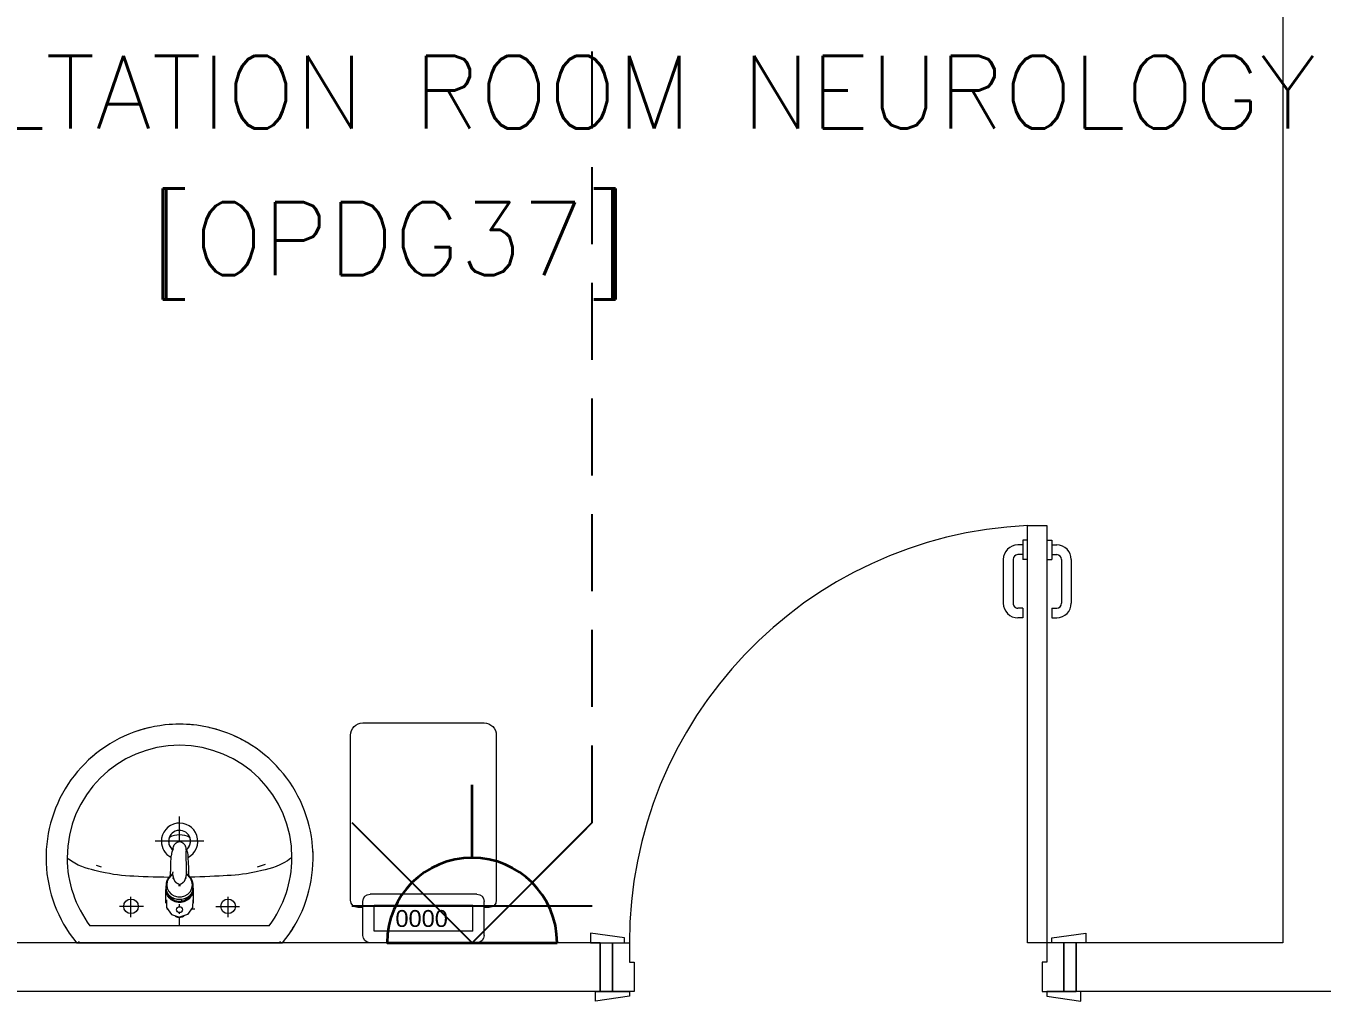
# Model space of a CAD drawing. Header units: inches. Extents: x -12418 to 57169, y -29325 to 19878.
# Drawn here: x 42595 to 45264, y -6967 to -4960 of the extents above; entities that cross this region are included whole.
import ezdxf
from ezdxf.enums import TextEntityAlignment as Align

# ---------------------------------------------------------------- set-up
doc = ezdxf.new("R2010")
doc.units = ezdxf.units.IN
doc.header["$LTSCALE"] = 25
doc.header["$MEASUREMENT"] = 0
doc.linetypes.add('DASHDOT', pattern=[25.4, 12.7, -6.35, 0, -6.35])
doc.linetypes.add('HIDDEN', pattern=[9.525, 6.35, -3.175])
doc.layers.get('0').update_dxf_attribs({"color": 8})
doc.layers.get('Defpoints').update_dxf_attribs({"color": 8})
for name, color, linetype, lineweight in [('00-Ground Floor$0$72_EGR_BASE_TEXT', 252, 'Continuous', 5), ('00-Ground Floor$0$LOADING', 253, 'Continuous', 5), ('00-Ground Floor$0$P-SANR-FIXT', 6, 'Continuous', 18), ('00-Ground Floor$0$P-SANR-FIXT-1', 6, 'Continuous', 13), ('00-Ground Floor$0$Walls', 251, 'Continuous', 5), ('00-Ground Floor$0$Wooden Joinery', 251, 'Continuous', 5), ('E-LITE-CLNG-CNDT', 6, 'DASHDOT', 35), ('E-LITE-EXIT-NUMB', 6, 'Continuous', 25), ('E-POWR-FLOR-CNDT', 6, 'HIDDEN', 25), ('E-POWR-WALL @ 100', 4, 'Continuous', 35)]:
    doc.layers.add(name, color=color, linetype=linetype, lineweight=lineweight)
doc.styles.add('00-Ground Floor$0$SIMPLEX', font='SIMPLEX.shx', dxfattribs={"height": 150})
doc.styles.add('00-Ground Floor$0$Standard', font='arial.ttf')
doc.styles.add('DC_Simplex', font='SIMPLEX.shx', dxfattribs={"width": 0.7})

# ---------------------------------------------------------------- blocks, each defined once
blk = doc.blocks.new('00-Ground Floor$0$A$C72370EFE')
at = {"layer": '00-Ground Floor$0$Wooden Joinery'}
for p, q in [((-0.01, -0.04), (-0.02, -0.04)), ((-0.01, -0.03), (-0.01, -0.07)), ((0, -0.03), (-0.01, -0.03)), ((0.04, -0.03), (0.05, -0.03)), ((0.05, -0.03), (0.05, -0.07)), ((0.05, -0.04), (0.06, -0.04)), ((-0.05, -0.07), (-0.05, -0.16)), ((-0.03, -0.07), (-0.03, -0.16)), ((-0.01, -0.06), (-0.02, -0.06)), ((0, -0.07), (-0.01, -0.07)), ((0.04, -0.07), (0.05, -0.07)), ((0.05, -0.06), (0.06, -0.06)), ((0.07, -0.07), (0.07, -0.16)), ((0.09, -0.07), (0.09, -0.16)), ((-0.01, -0.17), (-0.02, -0.17)), ((-0.01, -0.17), (-0.01, -0.19)), ((0.05, -0.17), (0.06, -0.17)), ((0.05, -0.17), (0.05, -0.19)), ((-0.01, -0.19), (-0.02, -0.19)), ((0.05, -0.19), (0.06, -0.19))]:
    blk.add_line(p, q, dxfattribs=at)
for centre, radius, start, end in [((-0.02, -0.07), 0.03, 90, 180), ((0.06, -0.07), 0.03, 0, 90), ((-0.02, -0.07), 0.01, 90, 180), ((0.06, -0.07), 0.01, 0, 90), ((-0.02, -0.16), 0.03, 180, 270), ((-0.02, -0.16), 0.01, 180, 270), ((0.06, -0.16), 0.01, 270, 0), ((0.06, -0.16), 0.03, 270, 0)]:
    blk.add_arc(centre, radius, start, end, dxfattribs=at)
blk = doc.blocks.new('00-Ground Floor$0$A$C5DAD61B4')
at = {"layer": '00-Ground Floor$0$Wooden Joinery'}
for points in [[(80, 959.1), (80, 969.1), (10, 979.1), (10, 959.1)], [(940, 959.1), (940, 969.1), (1010, 979.1), (1010, 959.1)], [(70, 859.1), (70, 849.1), (0, 839.1), (0, 859.1)], [(120, 859.1), (120, 0), (80, 0), (80, 859.1)], [(950, 859.1), (950, 849.1), (1020, 839.1), (1020, 859.1)]]:
    blk.add_lwpolyline(points, close=True, dxfattribs=at)
for points in [[(45, 859.1), (45, 959.1), (20, 959.1), (20, 859.1), (45, 859.1)], [(45, 859.1), (80, 859.1), (80, 899.1), (90, 899.1), (90, 959.1), (45, 959.1), (45, 859.1)], [(975, 859.1), (940, 859.1), (940, 899.1), (930, 899.1), (930, 959.1), (975, 959.1), (975, 859.1)], [(975, 859.1), (975, 959.1), (1000, 959.1), (1000, 859.1), (975, 859.1)]]:
    blk.add_lwpolyline(points, dxfattribs=at)
blk.add_arc((80, 859.1), 860, 272.666, 0, dxfattribs=at)
at = {"layer": '00-Ground Floor$0$Wooden Joinery', "xscale": 999.9999999998854, "yscale": 999.9999999998854, "zscale": 999.9999999998854, "rotation": 180}
blk.add_blockref('00-Ground Floor$0$A$C72370EFE', (120, 0), dxfattribs=at)
blk = doc.blocks.new('00-Ground Floor$0$FP_138-161_A_00_GFL_-0_080_Einreichung_Grundrisse_100')
at = {"layer": '00-Ground Floor$0$P-SANR-FIXT'}
blk.add_line((-0.0044, -0.0019), (-0.0045, -0.0021), dxfattribs=at)
at = {"layer": '00-Ground Floor$0$P-SANR-FIXT', "flags": 128}
blk.add_lwpolyline([(-0.0057, -0.0037), (-0.0058, -0.0039), (-0.006, -0.004)], dxfattribs=at)
blk = doc.blocks.new('00-Ground Floor$0$FP_139-161_A_00_GFL_-0_080_Einreichung_Grundrisse_100')
at = {"layer": '00-Ground Floor$0$P-SANR-FIXT'}
blk.add_line((0.0045, -0.0022), (0.0044, -0.002), dxfattribs=at)
at = {"layer": '00-Ground Floor$0$P-SANR-FIXT', "flags": 128}
blk.add_lwpolyline([(0.006, -0.004), (0.0059, -0.0039), (0.0057, -0.0038)], dxfattribs=at)
blk = doc.blocks.new('00-Ground Floor$0$IS_Ceraplus_B8204_BIM_BG _1_ - B8204AA - CERAPLUS single lever basin mixer with pop-up waste-V137-161_A_00_GFL_-0_080_Einreichung_Grundrisse_100')
at = {"layer": '00-Ground Floor$0$P-SANR-FIXT-1'}
h = blk.add_hatch(dxfattribs=at)
h.set_pattern_fill('FP_26', color=256, style=0, pattern_type=2)
h.set_pattern_definition([(225, (0.009, 0), (0.010607, -0.010607), []), (315, (0.009, 0), (0.010607, 0.010607), [])])
h.paths.add_polyline_path([(0.0056, -0.002), (0.0058, -0.0024), (0.0058, -0.0021)])
h.paths.add_polyline_path([(0.007, -0.0039), (0.0088, -0.0045), (0.0084, -0.0043)])
at = {"layer": '00-Ground Floor$0$LOADING'}
for p, q in [((-0.028, 0), (-0.028, -0.0281)), ((0.028, -0.0281), (0.028, 0)), ((-0.0274, -0.0337), (-0.0271, -0.0392)), ((-0.0262, -0.0282), (-0.0263, -0.0287)), ((-0.0137, -0.0512), (-0.0129, -0.0517)), ((0.0124, -0.052), (0.0133, -0.0515)), ((0.0263, -0.0287), (0.0262, -0.0282)), ((0.0262, -0.0293), (0.0263, -0.0287)), ((0.0271, -0.0392), (0.0274, -0.0337)), ((0.014, -0.0647), (0.0133, -0.1077)), ((0.0185, -0.0618), (0.019, -0.0539)), ((0.019, -0.0539), (0.0188, -0.0561))]:
    blk.add_line(p, q, dxfattribs=at)
at = {"layer": '00-Ground Floor$0$LOADING', "flags": 128}
for points in [[(-0.0272, -0.0069), (-0.0266, 0.009), (-0.0165, 0.0236), (0, 0.0291)], [(0.0272, -0.0069), (0.0266, 0.009), (0.0165, 0.0236), (0, 0.0291)], [(-0.0176, -0.0568), (-0.0224, -0.0513), (-0.0254, -0.0448), (-0.0264, -0.0376), (-0.0253, -0.0305), (-0.0222, -0.024), (-0.0172, -0.0186), (-0.0109, -0.0147), (-0.0037, -0.0127), (0.0037, -0.0127), (0.0109, -0.0147), (0.0172, -0.0186), (0.0222, -0.024), (0.0253, -0.0305), (0.0264, -0.0376), (0.0254, -0.0448), (0.0224, -0.0513), (0.0176, -0.0568)], [(-0.0271, -0.0393), (-0.027, -0.0403), (-0.0269, -0.0414), (-0.0267, -0.0424), (-0.0265, -0.0434), (-0.0262, -0.0444), (-0.0259, -0.0454), (-0.0255, -0.0464), (-0.0252, -0.0474), (-0.0247, -0.0484), (-0.0243, -0.0493), (-0.0238, -0.0502), (-0.0232, -0.0511), (-0.0226, -0.052), (-0.022, -0.0529), (-0.0214, -0.0537), (-0.0207, -0.0545), (-0.0199, -0.0553), (-0.0192, -0.0561), (-0.0184, -0.0568), (-0.0176, -0.0575), (-0.0173, -0.0577)], [(0.0173, -0.0577), (0.0181, -0.057), (0.0189, -0.0563), (0.0197, -0.0556), (0.0204, -0.0548), (0.0211, -0.054), (0.0218, -0.0532), (0.0224, -0.0523), (0.023, -0.0514), (0.0236, -0.0505), (0.0241, -0.0496), (0.0246, -0.0487), (0.025, -0.0477), (0.0254, -0.0467), (0.0258, -0.0458), (0.0261, -0.0448), (0.0264, -0.0437), (0.0266, -0.0427), (0.0268, -0.0417), (0.027, -0.0407), (0.0271, -0.0396), (0.0271, -0.0393)], [(-0.019, -0.0539), (-0.0185, -0.0615), (-0.0185, -0.0618)], [(-0.0181, -0.0728), (-0.0177, -0.083), (-0.0172, -0.0938)], [(-0.0162, -0.0579), (-0.0156, -0.058), (-0.0151, -0.0581), (-0.0146, -0.0583), (-0.0142, -0.0586), (-0.0139, -0.0588), (-0.0138, -0.0591)], [(-0.0138, -0.0591), (-0.0139, -0.0612), (-0.014, -0.0633)], [(0.0138, -0.0591), (0.0139, -0.0588), (0.0142, -0.0586), (0.0146, -0.0583), (0.0151, -0.0581), (0.0156, -0.058), (0.0162, -0.0579)], [(0.014, -0.0633), (0.0139, -0.0612), (0.0138, -0.0591)], [(0.0171, -0.0578), (0.0174, -0.0575), (0.0176, -0.0568)], [(0.0172, -0.0938), (0.0177, -0.083), (0.0181, -0.0728)], [(0.0184, -0.0651), (0.0184, -0.0652), (0.0184, -0.0652), (0.0184, -0.0652), (0.0184, -0.0654), (0.0184, -0.0655)], [(-0.0129, -0.1142), (-0.0124, -0.1161), (-0.0118, -0.1179), (-0.0109, -0.1197), (-0.0098, -0.1214), (-0.0084, -0.123), (-0.0067, -0.1244), (-0.0047, -0.1255), (-0.0025, -0.1263), (0, -0.1266)], [(0, -0.1266), (0.0025, -0.1263), (0.0047, -0.1255), (0.0067, -0.1244), (0.0084, -0.123), (0.0098, -0.1214), (0.0109, -0.1197), (0.0118, -0.1179), (0.0124, -0.1161), (0.0129, -0.1142)]]:
    blk.add_lwpolyline(points, dxfattribs=at)
at = {"layer": '00-Ground Floor$0$LOADING'}
for centre, radius, start, end in [((0, 0.0135), 0.00603, 0, 180), ((0, 0.0135), 0.00603, 180, 0), ((-0.009, 0), 0.005, 300, 315), ((0.009, 0), 0.005, 225, 240)]:
    blk.add_arc(centre, radius, start, end, dxfattribs=at)
for centre, major_axis, start_param, end_param in [((0, -0.0281), (-0.028, 0), 4.712389, 6.47291), ((0, -0.0287), (0.0267, 0), 1.570796, 3.036556), ((0, -0.0287), (0.0263, 0), 2.625648, 2.791756), ((0, -0.0287), (-0.0263, 0), 4.712389, 5.759587), ((0, -0.0281), (0.028, 0), 6.093357, 7.853982), ((0, -0.0287), (0.0267, 0), 0.105099, 1.570796), ((0, -0.0287), (0.0262, 0), 0.523599, 1.570796), ((0, -0.0287), (0.0262, 0), 0.349919, 0.515945), ((0, -0.0321), (0.0275, 0), 3.141823, 3.202701), ((0, -0.0321), (0.0275, 0), 3.239313, 3.439417), ((0, -0.0281), (0.028, 0), 3.371221, 3.483334), ((0, -0.0312), (0.0248, 0), 4.111947, 4.191073), ((0, -0.0281), (0.028, 0), 4.202431, 4.259552), ((0, -0.0287), (0.0263, 0), 4.169225, 4.2325), ((0, -0.0281), (0.028, 0), 5.172057, 5.222265), ((0, -0.0287), (0.0267, 0), 6.059374, 6.108652), ((0, -0.0321), (0.0275, 0), 5.985527, 6.185455), ((0, -0.0281), (0.028, 0), 5.94107, 6.05344), ((0, -0.0321), (0.0275, 0), 6.222066, 6.282955)]:
    blk.add_ellipse(centre, major_axis=major_axis, ratio=0.961262, start_param=start_param, end_param=end_param, dxfattribs=at)
for points, knots in [([(-0.0215, -0.0162), (-0.0216, -0.0163), (-0.0219, -0.0167), (-0.0227, -0.0177), (-0.0238, -0.0192), (-0.0249, -0.0211), (-0.0258, -0.0231), (-0.0266, -0.0253), (-0.0273, -0.0282), (-0.0275, -0.0305), (-0.0275, -0.0321)], [0.7859035, 0.7859035, 0.7859035, 0.7859035, 0.7916667, 0.8055556, 0.8333333, 0.8611111, 0.8888889, 0.9166667, 0.9444444, 1, 1, 1, 1]), ([(0.021, -0.0157), (0.0208, -0.0154), (0.0203, -0.0149), (0.0192, -0.0139), (0.0177, -0.0127), (0.0161, -0.0117), (0.0148, -0.0109), (0.0138, -0.0104), (0.0127, -0.0099), (0.0113, -0.0093), (0.0087, -0.0084), (0.0048, -0.0075), (0, -0.0071), (-0.0048, -0.0075), (-0.0087, -0.0084), (-0.0113, -0.0093), (-0.0127, -0.0099), (-0.0138, -0.0104), (-0.0148, -0.0109), (-0.0161, -0.0117), (-0.0177, -0.0127), (-0.0191, -0.0139), (-0.0202, -0.0149), (-0.0208, -0.0154), (-0.021, -0.0157)], [0.2222222, 0.2222222, 0.2222222, 0.2222222, 0.2361111, 0.25, 0.2777778, 0.3055556, 0.3194444, 0.3333333, 0.3472222, 0.3611111, 0.3888889, 0.4444444, 0.5, 0.5555556, 0.6111111, 0.6388889, 0.6527778, 0.6666667, 0.6805556, 0.6944444, 0.7222222, 0.75, 0.7638889, 0.7777778, 0.7777778, 0.7777778, 0.7777778]), ([(0.0275, -0.0321), (0.0275, -0.0305), (0.0273, -0.0282), (0.0266, -0.0253), (0.0258, -0.0231), (0.0249, -0.0211), (0.0238, -0.0192), (0.0227, -0.0177), (0.0219, -0.0167), (0.0216, -0.0163), (0.0215, -0.0162)], [0, 0, 0, 0, 0.0555556, 0.0833333, 0.1111111, 0.1388889, 0.1666667, 0.1944444, 0.2083333, 0.2142181, 0.2142181, 0.2142181, 0.2142181]), ([(0, -0.0378), (-0.0005, -0.038), (-0.0012, -0.0384), (-0.0021, -0.0389), (-0.0028, -0.0393), (-0.0035, -0.0397), (-0.0042, -0.04), (-0.0049, -0.0405), (-0.0055, -0.0409), (-0.0061, -0.0414), (-0.0067, -0.0419), (-0.0072, -0.0424), (-0.0078, -0.0429), (-0.0083, -0.0435), (-0.0088, -0.0441), (-0.0092, -0.0446), (-0.0096, -0.0452), (-0.01, -0.0459), (-0.0103, -0.0466), (-0.0105, -0.0472), (-0.0107, -0.0477), (-0.0108, -0.0481), (-0.0109, -0.0484), (-0.0111, -0.0489), (-0.0114, -0.0497), (-0.0118, -0.0509), (-0.0122, -0.0521), (-0.0124, -0.053), (-0.0126, -0.0537), (-0.0128, -0.0544), (-0.0129, -0.0552), (-0.0131, -0.0559), (-0.0132, -0.0566), (-0.0134, -0.0572), (-0.0136, -0.0581), (-0.0137, -0.0587), (-0.0138, -0.0591)], [0, 0, 0, 0, 0.055556, 0.083333, 0.111111, 0.138889, 0.166667, 0.194444, 0.222222, 0.25, 0.277778, 0.305556, 0.333333, 0.361111, 0.388889, 0.416667, 0.444444, 0.472222, 0.5, 0.527778, 0.541667, 0.555556, 0.569444, 0.583333, 0.611111, 0.666667, 0.722222, 0.75, 0.777778, 0.805556, 0.833333, 0.861111, 0.888889, 0.916667, 0.944444, 1, 1, 1, 1]), ([(0, -0.0357), (-0.0006, -0.0357), (-0.0013, -0.0357), (-0.002, -0.0357), (-0.0022, -0.0357)], [0, 0, 0, 0, 0.1, 0.1298359, 0.1298359, 0.1298359, 0.1298359]), ([(0.0022, -0.0357), (0.002, -0.0357), (0.0013, -0.0357), (0.0006, -0.0357), (0, -0.0357)], [0.8701578, 0.8701578, 0.8701578, 0.8701578, 0.9, 1, 1, 1, 1]), ([(0.0138, -0.0591), (0.0137, -0.0587), (0.0136, -0.0581), (0.0134, -0.0572), (0.0132, -0.0566), (0.0131, -0.0559), (0.0129, -0.0552), (0.0128, -0.0544), (0.0126, -0.0537), (0.0124, -0.053), (0.0122, -0.0521), (0.0118, -0.0509), (0.0114, -0.0497), (0.0111, -0.0489), (0.0109, -0.0484), (0.0108, -0.0481), (0.0107, -0.0477), (0.0105, -0.0472), (0.0103, -0.0466), (0.01, -0.0459), (0.0096, -0.0452), (0.0092, -0.0446), (0.0088, -0.0441), (0.0083, -0.0435), (0.0078, -0.0429), (0.0072, -0.0424), (0.0067, -0.0419), (0.0061, -0.0414), (0.0055, -0.0409), (0.0049, -0.0405), (0.0042, -0.04), (0.0035, -0.0397), (0.0028, -0.0393), (0.0021, -0.0389), (0.0012, -0.0384), (0.0005, -0.038), (0, -0.0378)], [0, 0, 0, 0, 0.055556, 0.083333, 0.111111, 0.138889, 0.166667, 0.194444, 0.222222, 0.25, 0.277778, 0.333333, 0.388889, 0.416667, 0.430556, 0.444444, 0.458333, 0.472222, 0.5, 0.527778, 0.555556, 0.583333, 0.611111, 0.638889, 0.666667, 0.694444, 0.722222, 0.75, 0.777778, 0.805556, 0.833333, 0.861111, 0.888889, 0.916667, 0.944444, 1, 1, 1, 1]), ([(-0.0188, -0.0538), (-0.0188, -0.0547), (-0.0186, -0.0582), (-0.0185, -0.0619), (-0.0184, -0.0646)], [0.6724021, 0.6724021, 0.6724021, 0.6724021, 0.75, 1, 1, 1, 1]), ([(-0.0162, -0.0579), (-0.0162, -0.0578), (-0.0163, -0.0578), (-0.0165, -0.0577), (-0.0166, -0.0575), (-0.0167, -0.0574), (-0.0169, -0.0573), (-0.017, -0.0572), (-0.0172, -0.0571), (-0.0173, -0.057), (-0.0175, -0.0569), (-0.0176, -0.0568)], [0, 0, 0, 0, 0.1, 0.2, 0.3, 0.4, 0.5, 0.6, 0.7, 0.8, 1, 1, 1, 1]), ([(-0.0148, -0.0587), (-0.015, -0.0586), (-0.0159, -0.0583), (-0.0167, -0.058), (-0.0172, -0.0578)], [0.8, 0.8, 0.8, 0.8, 0.85, 1, 1, 1, 1]), ([(0.0141, -0.0613), (0.0141, -0.0611), (0.0143, -0.0608), (0.0145, -0.0604), (0.0148, -0.06), (0.0151, -0.0596), (0.0153, -0.0594), (0.0155, -0.0592), (0.0156, -0.059), (0.0158, -0.0588), (0.016, -0.0587), (0.0163, -0.0585), (0.0165, -0.0583), (0.0166, -0.0582)], [0.3333333, 0.3333333, 0.3333333, 0.3333333, 0.4166667, 0.5, 0.5833333, 0.6666667, 0.7083333, 0.75, 0.7916667, 0.8333333, 0.875, 0.9166667, 1, 1, 1, 1]), ([(0.0176, -0.0568), (0.0175, -0.0569), (0.0173, -0.057), (0.0172, -0.0571), (0.017, -0.0572), (0.0169, -0.0573), (0.0167, -0.0574), (0.0166, -0.0575), (0.0165, -0.0577), (0.0163, -0.0578), (0.0162, -0.0578), (0.0162, -0.0579)], [0, 0, 0, 0, 0.2, 0.3, 0.4, 0.5, 0.6, 0.7, 0.8, 0.9, 1, 1, 1, 1]), ([(0.0184, -0.0646), (0.0185, -0.0619), (0.0186, -0.0582), (0.0188, -0.0547), (0.0188, -0.0538)], [0, 0, 0, 0, 0.25, 0.3275586, 0.3275586, 0.3275586, 0.3275586]), ([(-0.0131, -0.1116), (-0.0132, -0.1115), (-0.0135, -0.1109), (-0.0141, -0.1099), (-0.0147, -0.1086), (-0.0153, -0.1072), (-0.0159, -0.1053), (-0.0167, -0.1021), (-0.0171, -0.0992), (-0.0171, -0.0973)], [0.4856715, 0.4856715, 0.4856715, 0.4856715, 0.5, 0.55, 0.6, 0.65, 0.7, 0.8, 1, 1, 1, 1]), ([(0.0131, -0.1116), (0.0133, -0.1113), (0.0137, -0.1106), (0.0142, -0.1096), (0.0147, -0.1084), (0.0153, -0.1072), (0.0159, -0.1053), (0.0167, -0.1021), (0.0171, -0.0992), (0.0171, -0.0973)], [-0.5143371, -0.5143371, -0.5143371, -0.5143371, -0.475, -0.4375, -0.4, -0.35, -0.3, -0.2, 0, 0, 0, 0]), ([(-0.0132, -0.1091), (-0.0132, -0.1096), (-0.0132, -0.1103), (-0.0132, -0.1111), (-0.0132, -0.1115), (-0.0132, -0.1118), (-0.0131, -0.1122), (-0.0131, -0.1125), (-0.0131, -0.1128), (-0.0131, -0.1131), (-0.013, -0.1134), (-0.013, -0.1138), (-0.0129, -0.1141), (-0.0129, -0.1142)], [0.2, 0.2, 0.2, 0.2, 0.4, 0.5, 0.55, 0.6, 0.65, 0.7, 0.75, 0.8, 0.85, 0.9, 1, 1, 1, 1]), ([(0.0129, -0.1142), (0.0129, -0.1141), (0.013, -0.1138), (0.013, -0.1134), (0.0131, -0.1131), (0.0131, -0.1128), (0.0131, -0.1125), (0.0131, -0.1122), (0.0132, -0.1118), (0.0132, -0.1115), (0.0132, -0.1111), (0.0132, -0.1103), (0.0132, -0.1096), (0.0132, -0.1091)], [0, 0, 0, 0, 0.1, 0.15, 0.2, 0.25, 0.3, 0.35, 0.4, 0.45, 0.5, 0.6, 0.8, 0.8, 0.8, 0.8])]:
    blk.add_open_spline(points, degree=3, knots=knots, dxfattribs=at)
for points in [[(-0.0184, -0.0646), (-0.0183, -0.0659), (-0.0182, -0.0684), (-0.0181, -0.0709), (-0.0181, -0.0721)], [(-0.0172, -0.0578), (-0.0171, -0.0578), (-0.0169, -0.058), (-0.0167, -0.0581), (-0.0166, -0.0582)], [(-0.0162, -0.0579), (-0.0162, -0.0579), (-0.0164, -0.0581), (-0.0165, -0.0582), (-0.0166, -0.0583), (-0.0166, -0.0582), (-0.0166, -0.0582)], [(-0.0166, -0.0582), (-0.0163, -0.0585), (-0.0156, -0.059), (-0.0148, -0.0599), (-0.0142, -0.0609), (-0.0139, -0.0617), (-0.0138, -0.0621)], [(-0.014, -0.0633), (-0.014, -0.0633), (-0.014, -0.0633), (-0.014, -0.0633)], [(-0.014, -0.0646), (-0.014, -0.0644), (-0.014, -0.064), (-0.014, -0.0635), (-0.014, -0.0633)], [(0.014, -0.0633), (0.014, -0.0633), (0.014, -0.0633), (0.014, -0.0633)], [(0.014, -0.0633), (0.014, -0.0635), (0.014, -0.064), (0.014, -0.0644), (0.014, -0.0647)], [(0.0172, -0.0578), (0.0168, -0.0579), (0.0158, -0.0583), (0.0147, -0.0587), (0.0141, -0.059)], [(0.0166, -0.0582), (0.0166, -0.0582), (0.0166, -0.0583), (0.0165, -0.0582), (0.0164, -0.0581), (0.0162, -0.0579), (0.0162, -0.0579)], [(0.0166, -0.0582), (0.0167, -0.0582), (0.0168, -0.0581), (0.0169, -0.058), (0.0169, -0.058)], [(0.0169, -0.058), (0.017, -0.0579), (0.0171, -0.0579), (0.0171, -0.0578)], [(0.0181, -0.0721), (0.0181, -0.0709), (0.0182, -0.0684), (0.0183, -0.0659), (0.0184, -0.0646)], [(-0.0172, -0.0938), (-0.0172, -0.0944), (-0.0172, -0.0956), (-0.0171, -0.0967), (-0.0171, -0.0973)], [(0.0171, -0.0973), (0.0171, -0.0967), (0.0172, -0.0956), (0.0172, -0.0944), (0.0172, -0.0938)]]:
    blk.add_open_spline(points, degree=3, dxfattribs=at)
for name in ['00-Ground Floor$0$FP_138-161_A_00_GFL_-0_080_Einreichung_Grundrisse_100', '00-Ground Floor$0$FP_139-161_A_00_GFL_-0_080_Einreichung_Grundrisse_100']:
    blk.add_blockref(name, (0, 0), dxfattribs=at)
blk = doc.blocks.new('00-Ground Floor$0$_100_WB_KER_REN_55x45x18 - _100_WB_KER_REN_55x45x18-V63-161_A_00_GFL_-0_080_Einreichung_Grundrisse_100')
at = {"layer": '00-Ground Floor$0$LOADING'}
for p, q in [((-0.2075, 0.225), (-0.2075, 0.2227)), ((0.2074, 0.225), (-0.2074, 0.225)), ((0.2075, 0.2227), (0.2075, 0.225)), ((-0.1855, 0.1899), (0.1855, 0.1899)), ((0, 0.1899), (0, 0.1724)), ((-0.1, 0.172), (-0.1, 0.1303)), ((0, 0.1656), (0, 0.1628)), ((0.1, 0.172), (0.1, 0.1303)), ((-0.0744, 0.15), (-0.1234, 0.15)), ((-0.0259, 0.155), (-0.0315, 0.155)), ((0, 0.1509), (0, 0.1454)), ((0, 0.1422), (0, 0.1399)), ((0.026, 0.155), (0.0248, 0.155)), ((0.0744, 0.15), (0.1234, 0.15)), ((-0.1763, 0.0637), (-0.1598, 0.0692)), ((0.1605, 0.0691), (0.1707, 0.0656)), ((-0.05, 0.0161), (0.05, 0.0161)), ((0, 0.0168), (0, -0.0348))]:
    blk.add_line(p, q, dxfattribs=at)
at = {"layer": '00-Ground Floor$0$LOADING', "flags": 128}
for points in [[(-0.2121, 0.225), (-0.219, 0.2164), (-0.2254, 0.2075), (-0.2316, 0.1983), (-0.2373, 0.189), (-0.2427, 0.1794), (-0.2476, 0.1696), (-0.2522, 0.1596), (-0.2564, 0.1494), (-0.2602, 0.1391), (-0.2635, 0.1286), (-0.2665, 0.118), (-0.269, 0.1073), (-0.271, 0.0965), (-0.2727, 0.0856), (-0.2739, 0.0747), (-0.2747, 0.0637), (-0.275, 0.0527), (-0.275, 0.05)], [(0.275, 0.05), (0.2748, 0.061), (0.2741, 0.072), (0.273, 0.0829), (0.2715, 0.0938), (0.2695, 0.1046), (0.2671, 0.1154), (0.2643, 0.126), (0.261, 0.1365), (0.2574, 0.1469), (0.2533, 0.1571), (0.2488, 0.1671), (0.2439, 0.177), (0.2387, 0.1866), (0.233, 0.1961), (0.227, 0.2053), (0.2206, 0.2142), (0.2138, 0.2229), (0.2121, 0.225)], [(-0.275, 0.05), (-0.2748, 0.039), (-0.2741, 0.028), (-0.273, 0.0171), (-0.2715, 0.0062), (-0.2695, -0.0046), (-0.2671, -0.0154), (-0.2643, -0.026), (-0.261, -0.0365), (-0.2574, -0.0469), (-0.2533, -0.0571), (-0.2488, -0.0671), (-0.2439, -0.077), (-0.2387, -0.0866), (-0.233, -0.0961), (-0.227, -0.1053), (-0.2206, -0.1142), (-0.2138, -0.1229), (-0.2067, -0.1313), (-0.1993, -0.1395), (-0.1916, -0.1473), (-0.1836, -0.1548), (-0.1752, -0.162), (-0.1666, -0.1688), (-0.1577, -0.1753), (-0.1486, -0.1814), (-0.1392, -0.1872), (-0.1296, -0.1925), (-0.1198, -0.1975), (-0.1098, -0.2021), (-0.0996, -0.2063), (-0.0893, -0.2101), (-0.0788, -0.2135), (-0.0682, -0.2164), (-0.0575, -0.2189), (-0.0467, -0.221), (-0.0359, -0.2227), (-0.0249, -0.2239), (-0.014, -0.2246), (-0.003, -0.225), (0.008, -0.2249), (0.019, -0.2243), (0.03, -0.2234), (0.0409, -0.2219), (0.0517, -0.2201), (0.0625, -0.2178), (0.0731, -0.2151), (0.0837, -0.212), (0.0941, -0.2084), (0.1043, -0.2044), (0.1144, -0.2001), (0.1243, -0.1953), (0.1341, -0.1901), (0.1436, -0.1846), (0.1528, -0.1786), (0.1618, -0.1723), (0.1706, -0.1657), (0.1791, -0.1587), (0.1873, -0.1514), (0.1952, -0.1437), (0.2028, -0.1358), (0.21, -0.1275), (0.217, -0.119), (0.2236, -0.1101), (0.2298, -0.1011), (0.2356, -0.0918), (0.2411, -0.0822), (0.2462, -0.0725), (0.2509, -0.0625), (0.2552, -0.0524), (0.2591, -0.0421), (0.2626, -0.0317), (0.2656, -0.0211), (0.2683, -0.0104), (0.2705, 0.0003), (0.2722, 0.0112), (0.2736, 0.0221), (0.2745, 0.0331), (0.2749, 0.0441), (0.275, 0.05)]]:
    blk.add_lwpolyline(points, dxfattribs=at)
at = {"layer": '00-Ground Floor$0$LOADING'}
for centre in [(-0.1, 0.15), (0.1, 0.15)]:
    blk.add_circle(centre, 0.015, dxfattribs=at)
for centre, radius, start, end in [((0, 0.05), 0.275, 140.4788, 141.2381), ((0, 0.05), 0.275, 38.7619, 39.5212), ((0, 0.05), 0.275, 145.9324, 150.3591), ((0, 0.05), 0.2315, 142.8209, 180), ((0, 0.05), 0.2315, 0, 37.1791), ((0, 0.05), 0.275, 29.6409, 34.0676), ((0, 0.155), 0.0175, 54.0899, 125.9101), ((0, 0.155), 0.0175, 68.869, 83.8798), ((0, 0.155), 0.0175, 251.9463, 258.2346), ((0, 0.05), 0.275, 180, 183.6225), ((0, 0.05), 0.2315, 180, 0), ((0, 0.0161), 0.0375, 117.1305, 0), ((0, 0.0161), 0.0225, 129.5025, 0), ((0, 0.0161), 0.0225, 138.0808, 143.3939), ((0, 0.0161), 0.0225, 0, 51.4286), ((0, 0.0161), 0.0225, 36.616, 41.9265), ((0, 0.0161), 0.0375, 0, 61.4146), ((0, 0.0161), 0.0225, 180, 193.3417), ((0, 0.0161), 0.0225, 197.0466, 201.508), ((0, 0.0161), 0.0225, 156.725, 162.0134), ((0, 0.05), 0.047, 243.4433, 296.5567), ((0, 0.0161), 0.0225, 17.9887, 23.276), ((0, 0.0161), 0.0225, 338.492, 342.9534), ((0, 0.0161), 0.0225, 346.6583, 0), ((0, 0.05), 0.275, 307.6689, 312), ((0, 0.05), 0.275, 240, 245.6589), ((0, 0.05), 0.275, 252, 257.5535), ((0, 0.05), 0.275, 282.9241, 288), ((0, 0.05), 0.275, 264, 276)]:
    blk.add_arc(centre, radius, start, end, dxfattribs=at)
for points, knots in [([(-0.2074, 0.225), (-0.2078, 0.225), (-0.2086, 0.225), (-0.2095, 0.225), (-0.2102, 0.225), (-0.2106, 0.225), (-0.2109, 0.225), (-0.2111, 0.225), (-0.2114, 0.225), (-0.2116, 0.225), (-0.2118, 0.225), (-0.2119, 0.225), (-0.2119, 0.225)], [-1, -1, -1, -1, -0.8333333, -0.6666667, -0.5833333, -0.5, -0.4583333, -0.4166667, -0.3333333, -0.2916667, -0.25, -0.1666667, -0.1666667, -0.1666667, -0.1666667]), ([(0.2119, 0.225), (0.2119, 0.225), (0.2118, 0.225), (0.2116, 0.225), (0.2114, 0.225), (0.2111, 0.225), (0.2109, 0.225), (0.2106, 0.225), (0.2102, 0.225), (0.2095, 0.225), (0.2086, 0.225), (0.2078, 0.225), (0.2074, 0.225)], [-0.8333333, -0.8333333, -0.8333333, -0.8333333, -0.75, -0.7083333, -0.6666667, -0.5833333, -0.5416667, -0.5, -0.4166667, -0.3333333, -0.1666667, 0, 0, 0, 0]), ([(-0.0037, 0.1721), (-0.0046, 0.1719), (-0.0064, 0.1714), (-0.0081, 0.1705), (-0.009, 0.17)], [0.5653198, 0.5653198, 0.5653198, 0.5653198, 0.6111111, 0.6666667, 0.6666667, 0.6666667, 0.6666667]), ([(0.009, 0.17), (0.0086, 0.1703), (0.0077, 0.1708), (0.0059, 0.1715), (0.0046, 0.1719), (0.0037, 0.1721)], [0.3333333, 0.3333333, 0.3333333, 0.3333333, 0.3611111, 0.3888889, 0.4346482, 0.4346482, 0.4346482, 0.4346482]), ([(-0.2294, 0.0509), (-0.2103, 0.066), (-0.1431, 0.0839), (-0.1084, 0.0863), (-0.0496, 0.0893), (-0.0206, 0.0899)], [0.0392191, 0.0392191, 0.0392191, 0.0392191, 0.1715289, 0.4228457, 0.6475389, 0.6475389, 0.6475389, 0.6475389]), ([(0.0209, 0.0903), (0.0512, 0.0901), (0.1113, 0.0879), (0.1514, 0.0828), (0.2115, 0.0665), (0.2292, 0.052)], [0.7533082, 0.7533082, 0.7533082, 0.7533082, 0.9865548, 1.235629, 1.3638988, 1.3638988, 1.3638988, 1.3638988]), ([(-0.0141, 0.0337), (-0.0162, 0.0319), (-0.0207, 0.0267), (-0.0225, 0.02), (-0.0225, 0.0161)], [0.7144203, 0.7144203, 0.7144203, 0.7144203, 0.8333333, 1, 1, 1, 1]), ([(0.0225, 0.0161), (0.0225, 0.0187), (0.0216, 0.0239), (0.0182, 0.0298), (0.0152, 0.0327), (0.0141, 0.0337)], [0, 0, 0, 0, 0.1111111, 0.2222222, 0.285568, 0.285568, 0.285568, 0.285568])]:
    blk.add_open_spline(points, degree=3, knots=knots, dxfattribs=at)
for points in [[(-0.2075, 0.2227), (-0.2075, 0.2231), (-0.2075, 0.2235), (-0.2075, 0.2239)], [(0.2075, 0.2239), (0.2075, 0.2235), (0.2075, 0.2231), (0.2075, 0.2227)], [(-0.1852, 0.1899), (-0.1853, 0.1899), (-0.1854, 0.1899), (-0.1855, 0.1899)], [(0.1855, 0.1899), (0.1854, 0.1899), (0.1853, 0.1899), (0.1852, 0.1899)], [(-0.0009, 0.1725), (-0.0013, 0.1725), (-0.0018, 0.1724), (-0.0022, 0.1724)], [(0.0022, 0.1724), (0.0018, 0.1724), (0.0013, 0.1725), (0.0009, 0.1725)], [(-0.0225, 0.0161), (-0.0225, 0.0147), (-0.0222, 0.012), (-0.0215, 0.0093), (-0.021, 0.008)], [(0.021, 0.008), (0.0215, 0.0093), (0.0222, 0.012), (0.0225, 0.0147), (0.0225, 0.0161)]]:
    blk.add_open_spline(points, degree=3, dxfattribs=at)
at = {"layer": '00-Ground Floor$0$LOADING', "xscale": -1, "rotation": 5.088887490341627e-12}
blk.add_blockref('00-Ground Floor$0$IS_Ceraplus_B8204_BIM_BG _1_ - B8204AA - CERAPLUS single lever basin mixer with pop-up waste-V137-161_A_00_GFL_-0_080_Einreichung_Grundrisse_100', (0, 0.1434), dxfattribs=at)
blk = doc.blocks.new('00-Ground Floor$0$HF13461A-P')
at = {"layer": '00-Ground Floor$0$LOADING'}
for p, q in [((0.0229, 0.4353), (0.0229, 0.3653)), ((0.2579, 0.4503), (0.0379, 0.4503)), ((0.2729, 0.4353), (0.2729, 0.3653)), ((0.2493, 0.4266), (0.0466, 0.4266)), ((0.0466, 0.4266), (0.0466, 0.3739)), ((0.2493, 0.4266), (0.2493, 0.3739)), ((0.0229, 0.3778), (0.0129, 0.3778)), ((0.2493, 0.3739), (0.0466, 0.3739)), ((0.2829, 0.3778), (0.2729, 0.3778)), ((-0.0021, 0.3628), (-0.0021, 0.0228)), ((0.2579, 0.3503), (0.0379, 0.3503)), ((0.2979, 0.0228), (0.2979, 0.3628)), ((0.0229, -0.0022), (0.2729, -0.0022))]:
    blk.add_line(p, q, dxfattribs=at)
for centre, radius, start, end in [((0.0379, 0.4353), 0.015, 90, 180), ((0.2579, 0.4353), 0.015, 0, 90), ((0.0129, 0.3628), 0.015, 90, 180), ((0.2829, 0.3628), 0.015, 0, 90), ((0.0379, 0.3653), 0.015, 180, 270), ((0.2579, 0.3653), 0.015, 270, 0), ((0.0229, 0.0228), 0.025, 180, 270), ((0.2729, 0.0228), 0.025, 270, 0)]:
    blk.add_arc(centre, radius, start, end, dxfattribs=at)
at = {"layer": '00-Ground Floor$0$LOADING', "style": '00-Ground Floor$0$Standard'}
blk.add_text('0000', height=0.03477, dxfattribs=at).set_placement((0.0901, 0.3829))
blk = doc.blocks.new('00-Ground Floor')
at = {"layer": '00-Ground Floor$0$Walls'}
for p, q in [((45182.9, -2847.4, 0), (45182.9, -6847.4, 0)), ((43777.5, -6847.4, 0), (41799, -6847.4, 0)), ((43777.5, -6847.4, 0), (43777.5, -6947.4, 0)), ((45182.9, -6847.4, 0), (44757.5, -6847.4, 0)), ((44757.5, -6847.4, 0), (44757.5, -6947.4, 0)), ((43777.5, -6947.4, 0), (41206.6, -6947.4, 0)), ((45382.9, -6947.4, 0), (44757.5, -6947.4, 0))]:
    blk.add_line(p, q, dxfattribs=at)
at = {"layer": '00-Ground Floor$0$LOADING', "xscale": 1000, "yscale": 1000, "zscale": 1000, "rotation": 180}
blk.add_blockref('00-Ground Floor$0$_100_WB_KER_REN_55x45x18 - _100_WB_KER_REN_55x45x18-V63-161_A_00_GFL_-0_080_Einreichung_Grundrisse_100', (42911.2, -6622.4, 0), dxfattribs=at)
at = {"layer": '00-Ground Floor$0$LOADING', "lineweight": 0, "xscale": -1000, "yscale": 1000, "zscale": 1000, "rotation": 180}
blk.add_blockref('00-Ground Floor$0$HF13461A-P', (43265.6, -6397.1, 0), dxfattribs=at)
at = {"layer": '00-Ground Floor$0$Wooden Joinery', "rotation": 180}
blk.add_blockref('00-Ground Floor$0$A$C5DAD61B4', (44777.5, -5988.4, 0), dxfattribs=at)
at = {"layer": '00-Ground Floor$0$72_EGR_BASE_TEXT', "char_height": 150, "attachment_point": 2, "style": '00-Ground Floor$0$SIMPLEX'}
for s, insert in [('CONSULTATION ROOM NEUROLOGY', (43544.6, -5021.2)), ('[OPDG37]', (43343, -5322.8, 0))]:
    blk.add_mtext(s, dxfattribs=dict(at, insert=insert))
blk = doc.blocks.new('*U32')
blk.add_line((0, -1.75), (0, -3.25))
blk.add_lwpolyline([(-1.75, 0, 1), (1.75, 0)], format="xyb", close=True)
at = {"layer": 'Defpoints'}
for p, q in [((-2.475, -2.475), (0, 0)), ((2.475, -2.475), (0, 0)), ((2.475, -0.758), (-2.475, -0.758))]:
    blk.add_line(p, q, dxfattribs=at)
at = {"layer": 'E-LITE-EXIT-NUMB', "style": 'DC_Simplex', "width": 0.7, "flags": 8}
blk.add_attdef('TYPE', text='', height=2, rotation=360, dxfattribs=at).set_placement((-2.682, 5.238), align=Align.RIGHT)
blk.add_attdef('CIRCUIT', (2.682, 5.238), '', height=2, rotation=360, dxfattribs=at)

msp = doc.modelspace()

# ---------------------------------------------------------------- linework, layer by layer
at = {"layer": 'E-POWR-FLOR-CNDT', "elevation": 0}
msp.add_lwpolyline([(43637.3, -6723.7), (43761.1, -6599.9), (43761.1, -4054.3, -0.414214), (43836.1, -3979.3), (44935.4, -3979.3), (45059.2, -3855.5)], format="xyb", dxfattribs=at)

# ---------------------------------------------------------------- block references
at = {"layer": 'E-LITE-CLNG-CNDT'}
msp.add_blockref('00-Ground Floor', (0, 0), dxfattribs=at)
at = {"layer": 'E-POWR-WALL @ 100', "xscale": 100, "yscale": 100, "zscale": 100, "rotation": 180}
msp.add_blockref('*U32', (43513.6, -6847.4, 0), dxfattribs=at)

doc.saveas('drawing.dxf')
